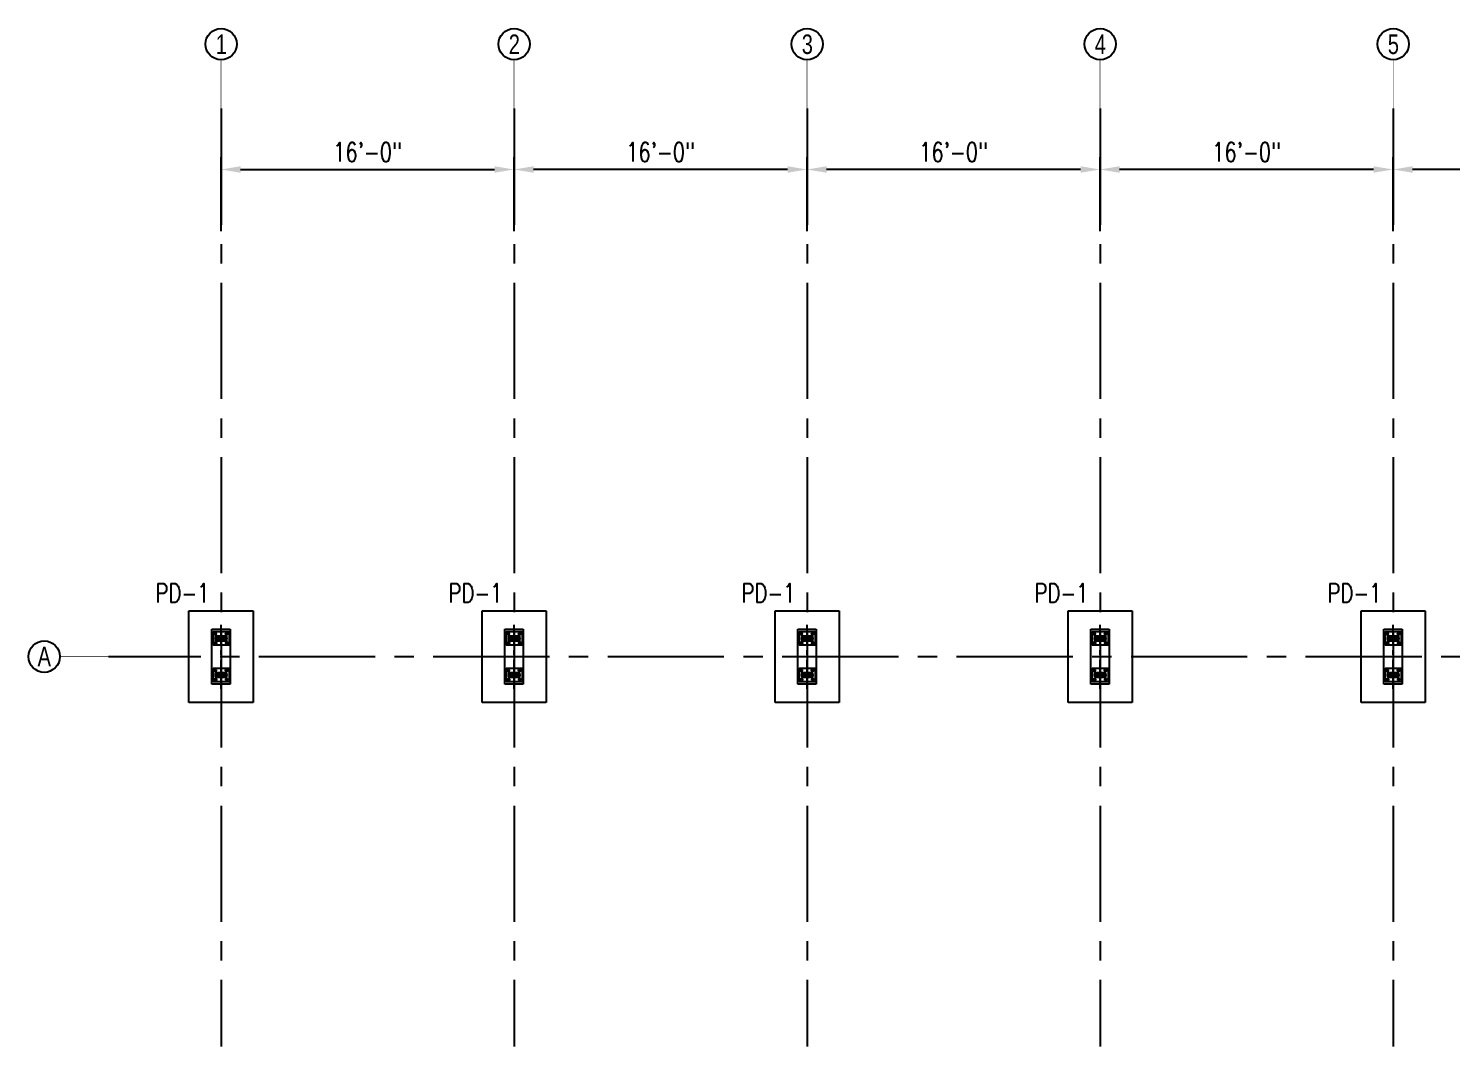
# Model space of a CAD drawing. Header units: inches. Extents: x 1454 to 3184, y -1691 to 428.
# Drawn here: x 1471 to 2404, y -777 to -109 of the extents above; entities that cross this region are included whole.
import ezdxf
from ezdxf.enums import TextEntityAlignment as Align

# ---------------------------------------------------------------- set-up
doc = ezdxf.new("R2010")
doc.units = ezdxf.units.IN
doc.header["$LTSCALE"] = 10
doc.header["$MEASUREMENT"] = 0
doc.linetypes.add('Amconstr', pattern=[9999, 9999, 0])
doc.linetypes.add('CENTER2', pattern=[28.575, 19.05, -3.175, 3.175, -3.175])
for name, color, linetype in [('A-TYP-DIM', 1, 'Continuous'), ('A-TYP-GRID-MARK', 5, 'Continuous'), ('A-TYP-SEC-MARK', 5, 'Continuous'), ('dim', 1, 'Continuous'), ('DIM DET', 2, 'Continuous'), ('HATCH', 8, 'Continuous'), ('NEW COL HATCH', 8, 'Continuous'), ('SHADE COL', 4, 'Continuous')]:
    doc.layers.add(name, color=color, linetype=linetype)
doc.styles.add('rizwan', font='romans.shx', dxfattribs={"width": 0.75})
doc.styles.add('ROMANS', font='tahoma.ttf')
doc.styles.add('SEC-MARK', font='swisscl.ttf')
doc.dimstyles.new('STYLE-64', dxfattribs={"dimscale": 0, "dimtxt": 0.09375, "dimasz": 0.125, "dimexe": 0.0625, "dimexo": 0.0625, "dimgap": 0.03125, "dimtad": 1, "dimlfac": -1, "dimzin": 3, "dimdsep": 46, "dimlunit": 4, "dimtxsty": 'ROMANS', "dimcen": 0.125, "dimdle": 4, "dimclrd": 1, "dimclre": 1, "dimclrt": 2, "dimadec": 0, "dimazin": 0, "dimtfac": 0.5, "dimtix": 1, "dimtmove": 2, "dimatfit": 3, "dimldrblk": 'ARC', "dimfxl": 0, "dimfrac": 1, "dimtolj": 1, "dimtzin": 3, "dimarcsym": 0})

# ---------------------------------------------------------------- blocks, each defined once
blk = doc.blocks.new('*D460')
at = {"layer": 'A-TYP-DIM', "color": 1, "lineweight": -2, "ltscale": 1.5, "transparency": 16777216}
for p, q in [((1597.21, -241.99), (1597.21, -193.48)), ((1789.21, -241.99), (1789.21, -193.48)), ((1610.01, -201.48), (1776.41, -201.48))]:
    blk.add_line(p, q, dxfattribs=at)
at = {"layer": 'A-TYP-DIM', "color": 1, "ltscale": 1.5, "transparency": 16777216}
for points in [[(1610.01, -199.34), (1610.01, -203.61), (1597.21, -201.48)], [(1776.41, -199.34), (1776.41, -203.61), (1789.21, -201.48)]]:
    blk.add_solid(points, dxfattribs=at)
at = {"layer": 'Defpoints', "color": 0, "ltscale": 1.5, "transparency": 16777216}
for p in [(1789.21, -201.48), (1597.21, -257.99), (1789.21, -257.99)]:
    blk.add_point(p, dxfattribs=at)
at = {"layer": 'A-TYP-DIM', "color": 2, "ltscale": 1.5, "transparency": 16777216, "insert": (1693.21, -190.04), "char_height": 12.5, "attachment_point": 5, "style": 'rizwan'}
blk.add_mtext('\\A1;16\'-0"', dxfattribs=at)
blk = doc.blocks.new('ARC')
at = {"layer": 'dim', "color": 0, "linetype": 'ByBlock', "ltscale": 1.5}
for p, q in [((0.144, 0), (-1.163, 0)), ((-0.416, -0.321), (0, 0))]:
    blk.add_line(p, q, dxfattribs=at)
at = {"layer": 'dim', "color": 0, "ltscale": 1.5}
for p, q in [((-0.407, 0.336), (-0.262, 0.434)), ((0, 0), (-0.407, 0.336)), ((-0.275, -0.425), (0, 0)), ((-0.262, 0.434), (0, 0)), ((-0.416, -0.321), (-0.275, -0.425))]:
    blk.add_line(p, q, dxfattribs=at)
blk = doc.blocks.new('GRIDE-MARK')
at = {"layer": 'A-TYP-SEC-MARK', "color": 2, "const_width": 0.005}
blk.add_lwpolyline([(0, 0.5), (0, 0)], dxfattribs=at)
at = {"layer": 'A-TYP-SEC-MARK', "color": 2, "linetype": 'Continuous'}
blk.add_circle((0.001, 0.659), 0.161, dxfattribs=at)
at = {"layer": 'A-TYP-SEC-MARK', "color": 1, "style": 'SEC-MARK'}
blk.add_attdef('--', text='', height=0.2, dxfattribs=at).set_placement((0.003, 0.658), align=Align.MIDDLE_CENTER)
blk = doc.blocks.new('*D461')
at = {"layer": 'A-TYP-DIM', "color": 1, "lineweight": -2, "ltscale": 1.5, "transparency": 16777216}
for p, q in [((1789.21, -241.99), (1789.21, -193.48)), ((1981.21, -241.99), (1981.21, -193.48)), ((1968.41, -201.48), (1802.01, -201.48))]:
    blk.add_line(p, q, dxfattribs=at)
at = {"layer": 'A-TYP-DIM', "color": 1, "ltscale": 1.5, "transparency": 16777216}
for points in [[(1802.01, -199.34), (1802.01, -203.61), (1789.21, -201.48)], [(1968.41, -199.34), (1968.41, -203.61), (1981.21, -201.48)]]:
    blk.add_solid(points, dxfattribs=at)
at = {"layer": 'Defpoints', "color": 0, "ltscale": 1.5, "transparency": 16777216}
for p in [(1789.21, -201.48), (1789.21, -257.99), (1981.21, -257.99)]:
    blk.add_point(p, dxfattribs=at)
at = {"layer": 'A-TYP-DIM', "color": 2, "ltscale": 1.5, "transparency": 16777216, "insert": (1885.21, -190.04), "char_height": 12.5, "attachment_point": 5, "style": 'rizwan'}
blk.add_mtext('\\A1;16\'-0"', dxfattribs=at)
blk = doc.blocks.new('*D462')
at = {"layer": 'A-TYP-DIM', "color": 1, "lineweight": -2, "ltscale": 1.5, "transparency": 16777216}
for p, q in [((1981.21, -241.99), (1981.21, -193.48)), ((2173.21, -241.99), (2173.21, -193.48)), ((2160.41, -201.48), (1994.01, -201.48))]:
    blk.add_line(p, q, dxfattribs=at)
at = {"layer": 'A-TYP-DIM', "color": 1, "ltscale": 1.5, "transparency": 16777216}
for points in [[(1994.01, -199.34), (1994.01, -203.61), (1981.21, -201.48)], [(2160.41, -199.34), (2160.41, -203.61), (2173.21, -201.48)]]:
    blk.add_solid(points, dxfattribs=at)
at = {"layer": 'Defpoints', "color": 0, "ltscale": 1.5, "transparency": 16777216}
for p in [(1981.21, -201.48), (1981.21, -257.99), (2173.21, -257.99)]:
    blk.add_point(p, dxfattribs=at)
at = {"layer": 'A-TYP-DIM', "color": 2, "ltscale": 1.5, "transparency": 16777216, "insert": (2077.21, -190.04), "char_height": 12.5, "attachment_point": 5, "style": 'rizwan'}
blk.add_mtext('\\A1;16\'-0"', dxfattribs=at)
blk = doc.blocks.new('*D463')
at = {"layer": 'A-TYP-DIM', "color": 1, "lineweight": -2, "ltscale": 1.5, "transparency": 16777216}
for p, q in [((2173.21, -241.99), (2173.21, -193.48)), ((2365.21, -241.99), (2365.21, -193.48)), ((2352.41, -201.48), (2186.01, -201.48))]:
    blk.add_line(p, q, dxfattribs=at)
at = {"layer": 'A-TYP-DIM', "color": 1, "ltscale": 1.5, "transparency": 16777216}
for points in [[(2186.01, -199.34), (2186.01, -203.61), (2173.21, -201.48)], [(2352.41, -199.34), (2352.41, -203.61), (2365.21, -201.48)]]:
    blk.add_solid(points, dxfattribs=at)
at = {"layer": 'Defpoints', "color": 0, "ltscale": 1.5, "transparency": 16777216}
for p in [(2173.21, -201.48), (2173.21, -257.99), (2365.21, -257.99)]:
    blk.add_point(p, dxfattribs=at)
at = {"layer": 'A-TYP-DIM', "color": 2, "ltscale": 1.5, "transparency": 16777216, "insert": (2269.21, -190.04), "char_height": 12.5, "attachment_point": 5, "style": 'rizwan'}
blk.add_mtext('\\A1;16\'-0"', dxfattribs=at)
blk = doc.blocks.new('*D464')
at = {"layer": 'A-TYP-DIM', "color": 1, "lineweight": -2, "ltscale": 1.5, "transparency": 16777216}
for p, q in [((2365.21, -241.99), (2365.21, -193.48)), ((2557.21, -241.99), (2557.21, -193.48)), ((2544.41, -201.48), (2378.01, -201.48))]:
    blk.add_line(p, q, dxfattribs=at)
at = {"layer": 'A-TYP-DIM', "color": 1, "ltscale": 1.5, "transparency": 16777216}
for points in [[(2378.01, -199.34), (2378.01, -203.61), (2365.21, -201.48)], [(2544.41, -199.34), (2544.41, -203.61), (2557.21, -201.48)]]:
    blk.add_solid(points, dxfattribs=at)
at = {"layer": 'Defpoints', "color": 0, "ltscale": 1.5, "transparency": 16777216}
for p in [(2365.21, -201.48), (2365.21, -257.99), (2557.21, -257.99)]:
    blk.add_point(p, dxfattribs=at)
at = {"layer": 'A-TYP-DIM', "color": 2, "ltscale": 1.5, "transparency": 16777216, "insert": (2461.21, -190.04), "char_height": 12.5, "attachment_point": 5, "style": 'rizwan'}
blk.add_mtext('\\A1;16\'-0"', dxfattribs=at)
blk = doc.blocks.new('A$Cb01bacc0')
at = {"layer": 'SHADE COL', "linetype": 'Amconstr', "lineweight": 25}
h = blk.add_hatch(color=250, dxfattribs=at)
h.dxf.hatch_style = 1
edge = h.paths.add_edge_path(flags=17)
edge.add_arc((0, 0), 1.25, 0, 360)
edge = h.paths.add_edge_path()
edge.add_arc((0, 0), 1.5, 0, 360)
at = {"layer": 'SHADE COL', "color": 250, "linetype": 'Amconstr', "lineweight": 25}
for p, q in [((1.75, 0), (-1.75, 0)), ((0, -1.75), (0, 1.75))]:
    blk.add_line(p, q, dxfattribs=at)
at = {"layer": 'SHADE COL', "color": 1, "linetype": 'Amconstr', "lineweight": 25}
blk.add_lwpolyline([(-1.5, -1.5), (1.5, -1.5), (1.5, 1.5), (-1.5, 1.5)], close=True, dxfattribs=at)
at = {"layer": 'SHADE COL', "linetype": 'Amconstr', "lineweight": 25}
for radius in [1.5, 1.25]:
    blk.add_circle((0, 0), radius, dxfattribs=at)
blk = doc.blocks.new('A$Cdadfba19')
at = {"layer": 'SHADE COL', "color": 250, "linetype": 'Amconstr', "lineweight": 25}
for p, q in [((1, 0), (-1, 0)), ((0, 1), (0, -1))]:
    blk.add_line(p, q, dxfattribs=at)
at = {"layer": 'SHADE COL', "color": 1, "linetype": 'Amconstr', "lineweight": 25}
blk.add_lwpolyline([(-0.31, 0.75), (-0.75, 0.31), (-0.75, -0.31), (-0.31, -0.75), (0.31, -0.75), (0.75, -0.31), (0.75, 0.31), (0.31, 0.75)], close=True, dxfattribs=at)

msp = doc.modelspace()

# ---------------------------------------------------------------- linework, layer by layer
at = {"layer": 'DIM DET', "color": 250, "linetype": 'CENTER2', "ltscale": 0.1}
for p, q in [((1597.21492, -541.988318), (1597.21492, -499.988318)), ((1789.21492, -541.988318), (1789.21492, -499.988318)), ((1981.21492, -541.988318), (1981.21492, -499.988318)), ((2173.21492, -541.988318), (2173.21492, -499.988318)), ((2365.21492, -541.988318), (2365.21492, -499.988318))]:
    msp.add_line(p, q, dxfattribs=at)
at = {"layer": 'HATCH', "color": 9, "linetype": 'CENTER2', "ltscale": 0.4}
for p, q in [((1597.21492, -161.466432), (1597.21492, -776.623952)), ((1789.21492, -161.466432), (1789.21492, -776.623952)), ((1981.21492, -161.466432), (1981.21492, -776.623952)), ((2173.21492, -161.466432), (2173.21492, -776.623952)), ((2365.21492, -161.466432), (2365.21492, -776.623952)), ((3184.087118, -520.988318), (1523.512538, -520.988318))]:
    msp.add_line(p, q, dxfattribs=at)
at = {"layer": 'NEW COL HATCH'}
for p, q in [((1596.46492, -510.488318), (1597.96492, -510.488318)), ((1788.46492, -510.488318), (1789.96492, -510.488318)), ((1980.46492, -510.488318), (1981.96492, -510.488318)), ((2172.46492, -510.488318), (2173.96492, -510.488318)), ((2364.46492, -510.488318), (2365.96492, -510.488318))]:
    msp.add_line(p, q, dxfattribs=at)
at = {"layer": 'SHADE COL', "color": 3, "linetype": 'Amconstr', "lineweight": 25}
for points in [[(1576.21492, -490.988318), (1618.21492, -490.988318), (1618.21492, -550.988318), (1576.21492, -550.988318)], [(1768.21492, -490.988318), (1810.21492, -490.988318), (1810.21492, -550.988318), (1768.21492, -550.988318)], [(1960.21492, -490.988318), (2002.21492, -490.988318), (2002.21492, -550.988318), (1960.21492, -550.988318)], [(2152.21492, -490.988318), (2194.21492, -490.988318), (2194.21492, -550.988318), (2152.21492, -550.988318)], [(2344.21492, -490.988318), (2386.21492, -490.988318), (2386.21492, -550.988318), (2344.21492, -550.988318)], [(1591.21492, -502.988318), (1603.21492, -502.988318), (1603.21492, -538.988318), (1591.21492, -538.988318)], [(1783.21492, -502.988318), (1795.21492, -502.988318), (1795.21492, -538.988318), (1783.21492, -538.988318)], [(1975.21492, -502.988318), (1987.21492, -502.988318), (1987.21492, -538.988318), (1975.21492, -538.988318)], [(2167.21492, -502.988318), (2179.21492, -502.988318), (2179.21492, -538.988318), (2167.21492, -538.988318)], [(2359.21492, -502.988318), (2371.21492, -502.988318), (2371.21492, -538.988318), (2359.21492, -538.988318)]]:
    msp.add_lwpolyline(points, close=True, dxfattribs=at)
at = {"layer": 'SHADE COL', "color": 2, "linetype": 'Amconstr', "lineweight": 25}
for points in [[(1591.96492, -504.488318), (1602.46492, -504.488318), (1602.46492, -513.488318), (1591.96492, -513.488318)], [(1783.96492, -504.488318), (1794.46492, -504.488318), (1794.46492, -513.488318), (1783.96492, -513.488318)], [(1975.96492, -504.488318), (1986.46492, -504.488318), (1986.46492, -513.488318), (1975.96492, -513.488318)], [(2167.96492, -504.488318), (2178.46492, -504.488318), (2178.46492, -513.488318), (2167.96492, -513.488318)], [(2359.96492, -504.488318), (2370.46492, -504.488318), (2370.46492, -513.488318), (2359.96492, -513.488318)], [(1591.96492, -528.488318), (1602.46492, -528.488318), (1602.46492, -537.488318), (1591.96492, -537.488318)], [(1783.96492, -528.488318), (1794.46492, -528.488318), (1794.46492, -537.488318), (1783.96492, -537.488318)], [(1975.96492, -528.488318), (1986.46492, -528.488318), (1986.46492, -537.488318), (1975.96492, -537.488318)], [(2167.96492, -528.488318), (2178.46492, -528.488318), (2178.46492, -537.488318), (2167.96492, -537.488318)], [(2359.96492, -528.488318), (2370.46492, -528.488318), (2370.46492, -537.488318), (2359.96492, -537.488318)]]:
    msp.add_lwpolyline(points, close=True, dxfattribs=at)

# ---------------------------------------------------------------- block references
at = {"layer": 'A-TYP-GRID-MARK'}
ref = msp.add_blockref('GRIDE-MARK', (1597.21492, -161.466432), dxfattribs=dict(at, xscale=64, yscale=64, zscale=64))
ref.add_attrib('--', '1', dxfattribs={"layer": 'A-TYP-SEC-MARK', "color": 2, "height": 12.8, "style": 'SEC-MARK'}).set_placement((1597.399761, -119.339498), align=Align.MIDDLE_CENTER)
ref = msp.add_blockref('GRIDE-MARK', (1789.21492, -161.466432), dxfattribs=dict(at, xscale=64, yscale=64, zscale=64))
ref.add_attrib('--', '2', dxfattribs={"layer": 'A-TYP-SEC-MARK', "color": 2, "height": 12.8, "style": 'SEC-MARK'}).set_placement((1789.399761, -119.339498), align=Align.MIDDLE_CENTER)
ref = msp.add_blockref('GRIDE-MARK', (1981.21492, -161.466432), dxfattribs=dict(at, xscale=64, yscale=64, zscale=64))
ref.add_attrib('--', '3', dxfattribs={"layer": 'A-TYP-SEC-MARK', "color": 2, "height": 12.8, "style": 'SEC-MARK'}).set_placement((1981.399761, -119.339498), align=Align.MIDDLE_CENTER)
ref = msp.add_blockref('GRIDE-MARK', (2173.21492, -161.466432), dxfattribs=dict(at, xscale=64, yscale=64, zscale=64))
ref.add_attrib('--', '4', dxfattribs={"layer": 'A-TYP-SEC-MARK', "color": 2, "height": 12.8, "style": 'SEC-MARK'}).set_placement((2173.399761, -119.339498), align=Align.MIDDLE_CENTER)
ref = msp.add_blockref('GRIDE-MARK', (2365.21492, -161.466432), dxfattribs=dict(at, xscale=64, yscale=64, zscale=64))
ref.add_attrib('--', '5', dxfattribs={"layer": 'A-TYP-SEC-MARK', "color": 2, "height": 12.8, "style": 'SEC-MARK'}).set_placement((2365.399761, -119.339498), align=Align.MIDDLE_CENTER)
ref = msp.add_blockref('GRIDE-MARK', (1523.512538, -520.988318), dxfattribs=dict(at, xscale=64, yscale=64, zscale=64, rotation=90))
ref.add_attrib('--', 'A', dxfattribs={"layer": 'A-TYP-SEC-MARK', "color": 2, "height": 12.8, "style": 'SEC-MARK'}).set_placement((1481.385603, -520.803477), align=Align.MIDDLE_CENTER)
at = {"layer": 'SHADE COL', "color": 2, "linetype": 'Amconstr', "lineweight": 25}
for p, rotation in [((1593.46492, -505.988318), 90), ((1600.96492, -511.988318), 270), ((1785.46492, -505.988318), 90), ((1792.96492, -511.988318), 270), ((1977.46492, -505.988318), 90), ((1984.96492, -511.988318), 270), ((2169.46492, -505.988318), 90), ((2176.96492, -511.988318), 270), ((2361.46492, -505.988318), 90), ((2368.96492, -511.988318), 270), ((1593.46492, -529.988318), 90), ((1785.46492, -529.988318), 90), ((1977.46492, -529.988318), 90), ((2169.46492, -529.988318), 90), ((2361.46492, -529.988318), 90), ((1600.96492, -535.988318), 270), ((1792.96492, -535.988318), 270), ((1984.96492, -535.988318), 270), ((2176.96492, -535.988318), 270), ((2368.96492, -535.988318), 270)]:
    msp.add_blockref('A$Cdadfba19', p, dxfattribs=dict(at, rotation=rotation))
at = {"layer": 'SHADE COL', "color": 2, "linetype": 'Amconstr', "lineweight": 25, "xscale": -1}
for p, rotation in [((1593.46492, -511.988318), 90), ((1600.96492, -505.988318), 270), ((1785.46492, -511.988318), 90), ((1792.96492, -505.988318), 270), ((1977.46492, -511.988318), 90), ((1984.96492, -505.988318), 270), ((2169.46492, -511.988318), 90), ((2176.96492, -505.988318), 270), ((2361.46492, -511.988318), 90), ((2368.96492, -505.988318), 270), ((1600.96492, -529.988318), 270), ((1792.96492, -529.988318), 270), ((1984.96492, -529.988318), 270), ((2176.96492, -529.988318), 270), ((2368.96492, -529.988318), 270), ((1593.46492, -535.988318), 90), ((1785.46492, -535.988318), 90), ((1977.46492, -535.988318), 90), ((2169.46492, -535.988318), 90), ((2361.46492, -535.988318), 90)]:
    msp.add_blockref('A$Cdadfba19', p, dxfattribs=dict(at, rotation=rotation))
at = {"layer": 'SHADE COL', "linetype": 'Amconstr', "lineweight": 25, "rotation": 90.00000000000001}
for p in [(1594.96492, -508.988318), (1599.46492, -508.988318), (1786.96492, -508.988318), (1791.46492, -508.988318), (1978.96492, -508.988318), (1983.46492, -508.988318), (2170.96492, -508.988318), (2175.46492, -508.988318), (2362.96492, -508.988318), (2367.46492, -508.988318), (1594.96492, -532.988318), (1599.46492, -532.988318), (1786.96492, -532.988318), (1791.46492, -532.988318), (1978.96492, -532.988318), (1983.46492, -532.988318), (2170.96492, -532.988318), (2175.46492, -532.988318), (2362.96492, -532.988318), (2367.46492, -532.988318)]:
    msp.add_blockref('A$Cb01bacc0', p, dxfattribs=at)

# ---------------------------------------------------------------- texts
at = {"layer": 'A-TYP-DIM', "color": 2, "ltscale": 1.5, "char_height": 12.5, "width": 62.85432728, "attachment_point": 5, "style": 'rizwan'}
for insert in [(1571.945275, -479.250482), (1763.945275, -479.250482), (1955.945275, -479.250482), (2147.945275, -479.250482), (2339.945275, -479.250482)]:
    msp.add_mtext('\\A1;PD-1', dxfattribs=dict(at, insert=insert))

# ---------------------------------------------------------------- dimensions: what is measured, and where the dimension line sits
at = {"layer": 'A-TYP-DIM', "ltscale": 1.5}
dim = msp.add_linear_dim(base=(1789.21492, -201.478283), p1=(1597.21492, -257.988318), p2=(1789.21492, -257.988318), dimstyle='STYLE-64', override={"dimscale": 128, "dimtxt": 0.097656, "dimasz": 0.1, "dimexo": 0.125, "dimdec": 1, "dimlfac": 1, "dimtxsty": 'rizwan', "dimtmove": 0, "dimatfit": 2}, dxfattribs=at)
dim.commit()
dim.dimension.update_dxf_attribs({"geometry": '*D460', "text_midpoint": (1693.21492, -190.037807)})
for base, p1, p2, picture, middle in [((1789.21492, -201.478283), (1981.21492, -257.988318), (1789.21492, -257.988318), '*D461', (1885.21492, -190.037807)), ((1981.21492, -201.478283), (2173.21492, -257.988318), (1981.21492, -257.988318), '*D462', (2077.21492, -190.037807)), ((2173.21492, -201.478283), (2365.21492, -257.988318), (2173.21492, -257.988318), '*D463', (2269.21492, -190.037807)), ((2365.21492, -201.478283), (2557.21492, -257.988318), (2365.21492, -257.988318), '*D464', (2461.21492, -190.037807))]:
    dim = msp.add_linear_dim(base=base, p1=p1, p2=p2, angle=180, dimstyle='STYLE-64', override={"dimscale": 128, "dimtxt": 0.097656, "dimasz": 0.1, "dimexo": 0.125, "dimdec": 1, "dimlfac": 1, "dimtxsty": 'rizwan', "dimtmove": 0, "dimatfit": 2}, dxfattribs=at)
    dim.commit()
    dim.dimension.update_dxf_attribs({"geometry": picture, "text_midpoint": middle})

doc.saveas('drawing.dxf')
